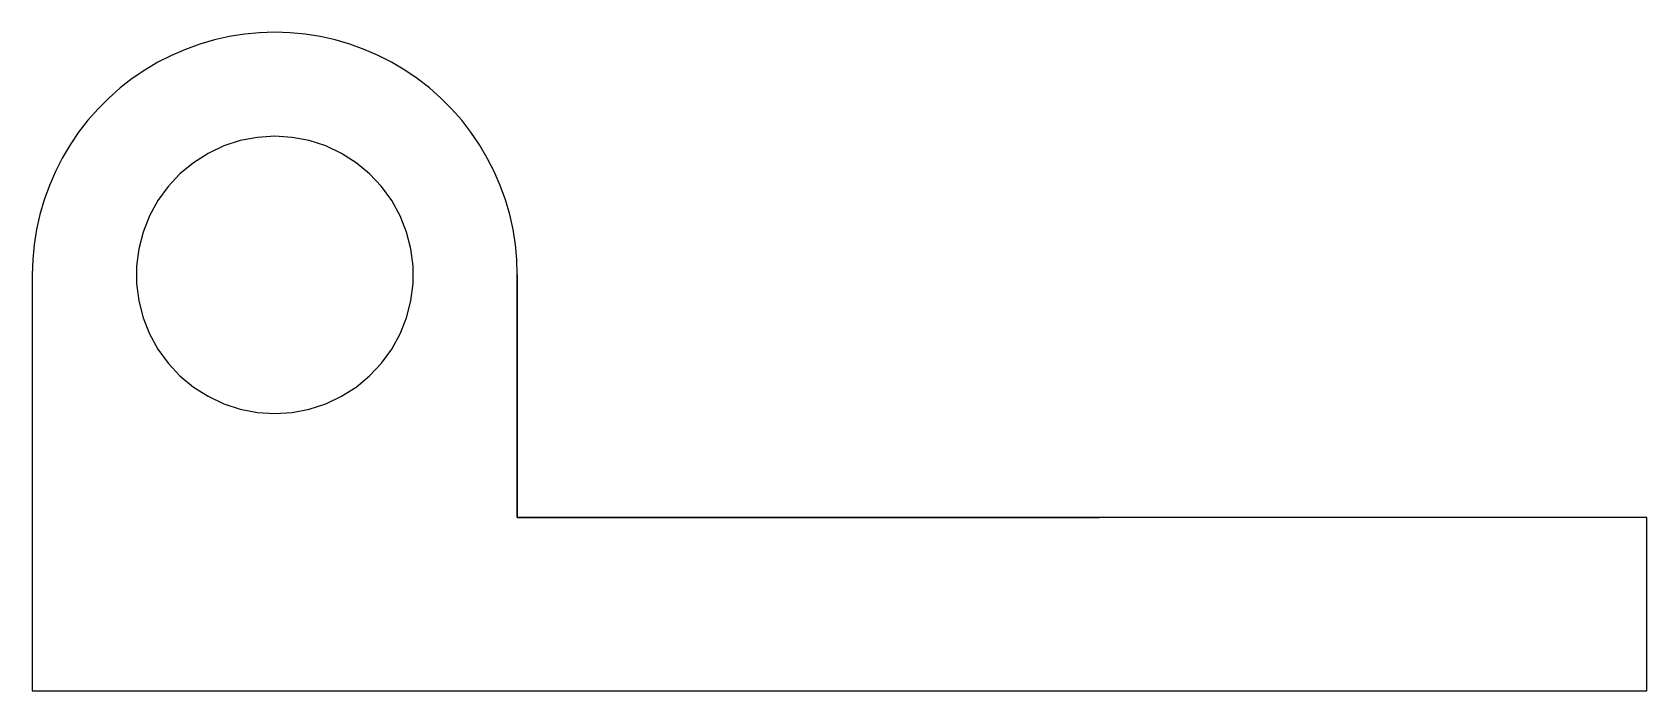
# Model space of a CAD drawing. Header units: metres. Extents: x -10.8 to 35.8, y 0 to 19.
import ezdxf

# ---------------------------------------------------------------- set-up
doc = ezdxf.new("R2010")
doc.units = ezdxf.units.M

msp = doc.modelspace()

# ---------------------------------------------------------------- linework, layer by layer
for points in [[(3.2, 12), (3.186, 12.44), (3.145, 12.877), (3.076, 13.312), (2.98, 13.741), (2.857, 14.163), (2.708, 14.577), (2.534, 14.98), (2.334, 15.372), (2.11, 15.751), (1.863, 16.114), (1.594, 16.462), (1.303, 16.792), (0.992, 17.103), (0.662, 17.394), (0.314, 17.663), (-0.049, 17.91), (-0.428, 18.134), (-0.82, 18.334), (-1.223, 18.508), (-1.637, 18.657), (-2.059, 18.78), (-2.488, 18.876), (-2.923, 18.945), (-3.36, 18.986), (-3.8, 19), (-4.24, 18.986), (-4.677, 18.945), (-5.112, 18.876), (-5.541, 18.78), (-5.963, 18.657), (-6.377, 18.508), (-6.78, 18.334), (-7.172, 18.134), (-7.551, 17.91), (-7.914, 17.663), (-8.262, 17.394), (-8.592, 17.103), (-8.903, 16.792), (-9.194, 16.462), (-9.463, 16.114), (-9.71, 15.751), (-9.934, 15.372), (-10.134, 14.98), (-10.308, 14.577), (-10.457, 14.163), (-10.58, 13.741), (-10.676, 13.312), (-10.745, 12.877), (-10.786, 12.44), (-10.8, 12)], [(-3.8, 16), (-4.301, 15.968), (-4.795, 15.874), (-5.272, 15.719), (-5.727, 15.505), (-6.151, 15.236), (-6.538, 14.916), (-6.882, 14.55), (-7.177, 14.143), (-7.419, 13.703), (-7.604, 13.236), (-7.729, 12.75), (-7.792, 12.251), (-7.792, 11.749), (-7.729, 11.25), (-7.604, 10.764), (-7.419, 10.297), (-7.177, 9.857), (-6.882, 9.45), (-6.538, 9.084), (-6.151, 8.764), (-5.727, 8.495), (-5.272, 8.281), (-4.795, 8.126), (-4.301, 8.032), (-3.8, 8), (-3.299, 8.032), (-2.805, 8.126), (-2.328, 8.281), (-1.873, 8.495), (-1.449, 8.764), (-1.062, 9.084), (-0.718, 9.45), (-0.423, 9.857), (-0.181, 10.297), (0.004, 10.764), (0.129, 11.25), (0.192, 11.749), (0.192, 12.251), (0.129, 12.75), (0.004, 13.236), (-0.181, 13.703), (-0.423, 14.143), (-0.718, 14.55), (-1.062, 14.916), (-1.449, 15.236), (-1.873, 15.505), (-2.328, 15.719), (-2.805, 15.874), (-3.299, 15.968), (-3.8, 16)], [(-10.8, 12), (-10.8, 11.76), (-10.8, 11.52), (-10.8, 11.28), (-10.8, 11.04), (-10.8, 10.8), (-10.8, 10.56), (-10.8, 10.32), (-10.8, 10.08), (-10.8, 9.84), (-10.8, 9.6), (-10.8, 9.36), (-10.8, 9.12), (-10.8, 8.88), (-10.8, 8.64), (-10.8, 8.4), (-10.8, 8.16), (-10.8, 7.92), (-10.8, 7.68), (-10.8, 7.44), (-10.8, 7.2), (-10.8, 6.96), (-10.8, 6.72), (-10.8, 6.48), (-10.8, 6.24), (-10.8, 6), (-10.8, 5.76), (-10.8, 5.52), (-10.8, 5.28), (-10.8, 5.04), (-10.8, 4.8), (-10.8, 4.56), (-10.8, 4.32), (-10.8, 4.08), (-10.8, 3.84), (-10.8, 3.6), (-10.8, 3.36), (-10.8, 3.12), (-10.8, 2.88), (-10.8, 2.64), (-10.8, 2.4), (-10.8, 2.16), (-10.8, 1.92), (-10.8, 1.68), (-10.8, 1.44), (-10.8, 1.2), (-10.8, 0.96), (-10.8, 0.72), (-10.8, 0.48), (-10.8, 0.24), (-10.8, 0)], [(3.2, 12), (3.2, 11.86), (3.2, 11.72), (3.2, 11.58), (3.2, 11.44), (3.2, 11.3), (3.2, 11.16), (3.2, 11.02), (3.2, 10.88), (3.2, 10.74), (3.2, 10.6), (3.2, 10.46), (3.2, 10.32), (3.2, 10.18), (3.2, 10.04), (3.2, 9.9), (3.2, 9.76), (3.2, 9.62), (3.2, 9.48), (3.2, 9.34), (3.2, 9.2), (3.2, 9.06), (3.2, 8.92), (3.2, 8.78), (3.2, 8.64), (3.2, 8.5), (3.2, 8.36), (3.2, 8.22), (3.2, 8.08), (3.2, 7.94), (3.2, 7.8), (3.2, 7.66), (3.2, 7.52), (3.2, 7.38), (3.2, 7.24), (3.2, 7.1), (3.2, 6.96), (3.2, 6.82), (3.2, 6.68), (3.2, 6.54), (3.2, 6.4), (3.2, 6.26), (3.2, 6.12), (3.2, 5.98), (3.2, 5.84), (3.2, 5.7), (3.2, 5.56), (3.2, 5.42), (3.2, 5.28), (3.2, 5.14), (3.2, 5)], [(3.2, 5), (3.2, 5.14), (3.2, 5.28), (3.2, 5.42), (3.2, 5.56), (3.2, 5.7), (3.2, 5.84), (3.2, 5.98), (3.2, 6.12), (3.2, 6.26), (3.2, 6.4), (3.2, 6.54), (3.2, 6.68), (3.2, 6.82), (3.2, 6.96), (3.2, 7.1), (3.2, 7.24), (3.2, 7.38), (3.2, 7.52), (3.2, 7.66), (3.2, 7.8), (3.2, 7.94), (3.2, 8.08), (3.2, 8.22), (3.2, 8.36), (3.2, 8.5), (3.2, 8.64), (3.2, 8.78), (3.2, 8.92), (3.2, 9.06), (3.2, 9.2), (3.2, 9.34), (3.2, 9.48), (3.2, 9.62), (3.2, 9.76), (3.2, 9.9), (3.2, 10.04), (3.2, 10.18), (3.2, 10.32), (3.2, 10.46), (3.2, 10.6), (3.2, 10.74), (3.2, 10.88), (3.2, 11.02), (3.2, 11.16), (3.2, 11.3), (3.2, 11.44), (3.2, 11.58), (3.2, 11.72), (3.2, 11.86), (3.2, 12)], [(3.2, 5), (3.536, 5), (3.872, 5), (4.208, 5), (4.544, 5), (4.88, 5), (5.216, 5), (5.552, 5), (5.888, 5), (6.224, 5), (6.56, 5), (6.896, 5), (7.232, 5), (7.568, 5), (7.904, 5), (8.24, 5), (8.576, 5), (8.912, 5), (9.248, 5), (9.584, 5), (9.92, 5), (10.256, 5), (10.592, 5), (10.928, 5), (11.264, 5), (11.6, 5), (11.936, 5), (12.272, 5), (12.608, 5), (12.944, 5), (13.28, 5), (13.616, 5), (13.952, 5), (14.288, 5), (14.624, 5), (14.96, 5), (15.296, 5), (15.632, 5), (15.968, 5), (16.304, 5), (16.64, 5), (16.976, 5), (17.312, 5), (17.648, 5), (17.984, 5), (18.32, 5), (18.656, 5), (18.992, 5), (19.328, 5), (19.664, 5), (20, 5)], [(35.8, 5), (35.148, 5), (34.496, 5), (33.844, 5), (33.192, 5), (32.54, 5), (31.888, 5), (31.236, 5), (30.584, 5), (29.932, 5), (29.28, 5), (28.628, 5), (27.976, 5), (27.324, 5), (26.672, 5), (26.02, 5), (25.368, 5), (24.716, 5), (24.064, 5), (23.412, 5), (22.76, 5), (22.108, 5), (21.456, 5), (20.804, 5), (20.152, 5), (19.5, 5), (18.848, 5), (18.196, 5), (17.544, 5), (16.892, 5), (16.24, 5), (15.588, 5), (14.936, 5), (14.284, 5), (13.632, 5), (12.98, 5), (12.328, 5), (11.676, 5), (11.024, 5), (10.372, 5), (9.72, 5), (9.068, 5), (8.416, 5), (7.764, 5), (7.112, 5), (6.46, 5), (5.808, 5), (5.156, 5), (4.504, 5), (3.852, 5), (3.2, 5)], [(35.8, 0), (35.8, 0.1), (35.8, 0.2), (35.8, 0.3), (35.8, 0.4), (35.8, 0.5), (35.8, 0.6), (35.8, 0.7), (35.8, 0.8), (35.8, 0.9), (35.8, 1), (35.8, 1.1), (35.8, 1.2), (35.8, 1.3), (35.8, 1.4), (35.8, 1.5), (35.8, 1.6), (35.8, 1.7), (35.8, 1.8), (35.8, 1.9), (35.8, 2), (35.8, 2.1), (35.8, 2.2), (35.8, 2.3), (35.8, 2.4), (35.8, 2.5), (35.8, 2.6), (35.8, 2.7), (35.8, 2.8), (35.8, 2.9), (35.8, 3), (35.8, 3.1), (35.8, 3.2), (35.8, 3.3), (35.8, 3.4), (35.8, 3.5), (35.8, 3.6), (35.8, 3.7), (35.8, 3.8), (35.8, 3.9), (35.8, 4), (35.8, 4.1), (35.8, 4.2), (35.8, 4.3), (35.8, 4.4), (35.8, 4.5), (35.8, 4.6), (35.8, 4.7), (35.8, 4.8), (35.8, 4.9), (35.8, 5)], [(-10.8, 0), (-9.868, 0), (-8.936, 0), (-8.004, 0), (-7.072, 0), (-6.14, 0), (-5.208, 0), (-4.276, 0), (-3.344, 0), (-2.412, 0), (-1.48, 0), (-0.548, 0), (0.384, 0), (1.316, 0), (2.248, 0), (3.18, 0), (4.112, 0), (5.044, 0), (5.976, 0), (6.908, 0), (7.84, 0), (8.772, 0), (9.704, 0), (10.636, 0), (11.568, 0), (12.5, 0), (13.432, 0), (14.364, 0), (15.296, 0), (16.228, 0), (17.16, 0), (18.092, 0), (19.024, 0), (19.956, 0), (20.888, 0), (21.82, 0), (22.752, 0), (23.684, 0), (24.616, 0), (25.548, 0), (26.48, 0), (27.412, 0), (28.344, 0), (29.276, 0), (30.208, 0), (31.14, 0), (32.072, 0), (33.004, 0), (33.936, 0), (34.868, 0), (35.8, 0)]]:
    msp.add_lwpolyline(points)

doc.saveas('drawing.dxf')
